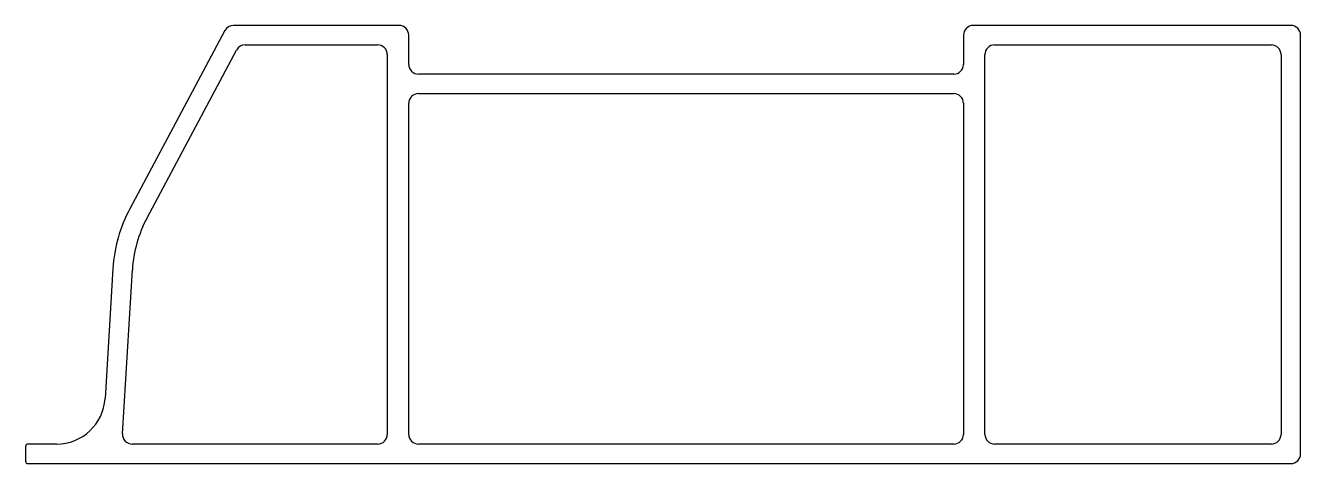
# Model space of a CAD drawing. Extents: x 2448 to 2579, y 1833 to 1878.
import ezdxf

# ---------------------------------------------------------------- set-up
doc = ezdxf.new("R2010")
doc.units = 0
doc.layers.get('0').update_dxf_attribs({"linetype": 'CONTINUOUS'})

msp = doc.modelspace()

# ---------------------------------------------------------------- linework, layer by layer
for p, q in [((2468.03, 1877.62), (2458.28, 1859.32)), ((2485.93, 1878.15), (2468.92, 1878.15)), ((2577.56, 1878.15), (2544.93, 1878.15)), ((2470.12, 1876.15), (2483.73, 1876.15)), ((2486.93, 1874.15), (2486.93, 1877.15)), ((2543.93, 1877.15), (2543.93, 1874.15)), ((2547.13, 1876.15), (2575.56, 1876.15)), ((2578.56, 1834.13), (2578.56, 1877.15)), ((2460.04, 1858.38), (2469.23, 1875.62)), ((2484.73, 1875.15), (2484.73, 1836.13)), ((2546.13, 1836.13), (2546.13, 1875.15)), ((2576.56, 1875.15), (2576.56, 1836.13)), ((2542.93, 1873.15), (2487.93, 1873.15)), ((2487.93, 1871.15), (2542.93, 1871.15)), ((2486.93, 1836.13), (2486.93, 1870.15)), ((2543.93, 1870.15), (2543.93, 1836.13)), ((2456.54, 1853.17), (2455.73, 1839.83)), ((2457.52, 1836.19), (2458.54, 1853.05)), ((2447.56, 1834.88), (2447.56, 1833.38)), ((2450.74, 1835.13), (2447.81, 1835.13)), ((2483.73, 1835.13), (2458.52, 1835.13)), ((2542.93, 1835.13), (2487.93, 1835.13)), ((2575.56, 1835.13), (2547.13, 1835.13)), ((2447.81, 1833.13), (2577.56, 1833.13))]:
    msp.add_line(p, q)
for centre, radius, start, end in [((2468.92, 1877.15), 1, 90.0001, 151.9279), ((2485.93, 1877.15), 1, 0.0001, 89.9999), ((2544.93, 1877.15), 1, 89.9992, 179.9999), ((2577.56, 1877.15), 1, 0.0001, 89.9999), ((2470.12, 1875.15), 1, 90.001, 151.9279), ((2483.73, 1875.15), 1, 0.0001, 90.0008), ((2547.13, 1875.15), 1, 89.9992, 179.9999), ((2575.56, 1875.15), 1, 0.0001, 89.9999), ((2487.93, 1874.15), 1, 180.0001, 270.0008), ((2542.93, 1874.15), 1, 270.001, 359.9999), ((2487.93, 1870.15), 1, 90.0001, 179.9999), ((2542.93, 1870.15), 1, 0.0001, 89.9999), ((2471.51, 1852.26), 15, 151.9277, 176.5421), ((2471.51, 1852.26), 13, 151.9273, 176.5415), ((2450.74, 1840.13), 5, 270.0001, 356.5419), ((2458.52, 1836.13), 1, 176.5428, 269.9994), ((2483.73, 1836.13), 1, 270.0001, 359.9999), ((2487.93, 1836.13), 1, 180.0001, 269.9999), ((2542.93, 1836.13), 1, 270.0001, 359.9999), ((2547.13, 1836.13), 1, 180.0001, 269.9999), ((2575.56, 1836.13), 1, 270.0001, 359.9999), ((2447.81, 1834.88), 0.25, 90, 180), ((2577.56, 1834.13), 1, 270.0001, 359.9999), ((2447.81, 1833.38), 0.25, 180, 270)]:
    msp.add_arc(centre, radius, start, end)

doc.saveas('drawing.dxf')
